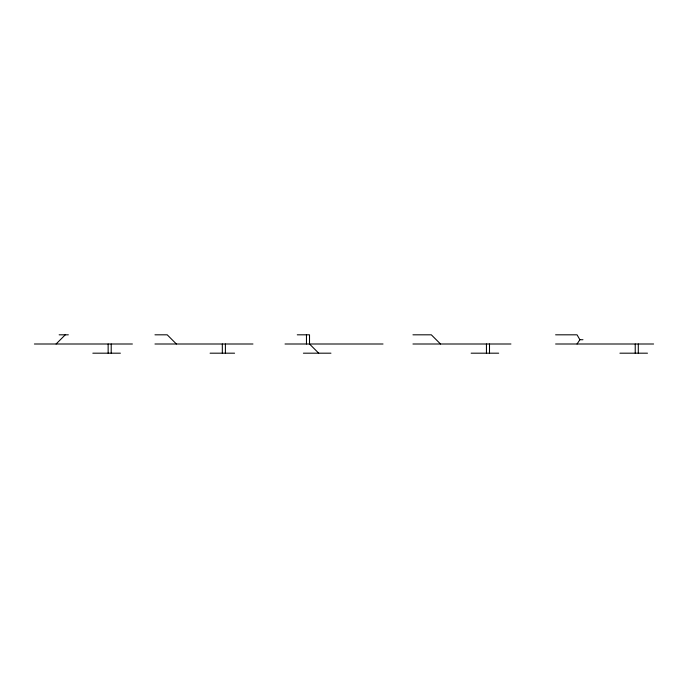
<?xml version="1.0" encoding="UTF-8"?>
<svg xmlns="http://www.w3.org/2000/svg" width="688" height="688" viewBox="0 0 688 688"><rect width="100%" height="100%" fill="white"/><g stroke="black" fill="none" stroke-linecap="round" stroke-linejoin="round"><path stroke-width="1.03" d="M577.043 344L579.889 339.726L582.96 339.726M56.089 344L65.274 334.815M59.151 334.815L68.336 334.815M154.963 334.815L167.21 334.815L176.395 344M297.276 334.815L309.523 334.815L309.523 344L318.707 353.185M412.946 334.815L431.324 334.815L440.509 344M555.603 334.815L577.043 334.815L579.889 339.726M34.4 344L132.397 344M154.963 344L252.952 344M285.021 344L383.018 344M412.946 344L510.943 344M555.603 344L653.6 344M92.828 353.185L120.391 353.185M210.081 353.185L234.582 353.185M303.399 353.185L330.954 353.185M471.134 353.185L498.688 353.185M619.914 353.185L647.477 353.185M638.292 344L638.292 353.185M635.23 344L635.23 353.185M489.503 344L489.503 353.185M486.442 344L486.442 353.185M306.461 334.815L306.461 344M225.389 344L225.389 353.185M222.327 344L222.327 353.185M111.207 344L111.207 353.185M108.145 344L108.145 353.185"/></g></svg>
